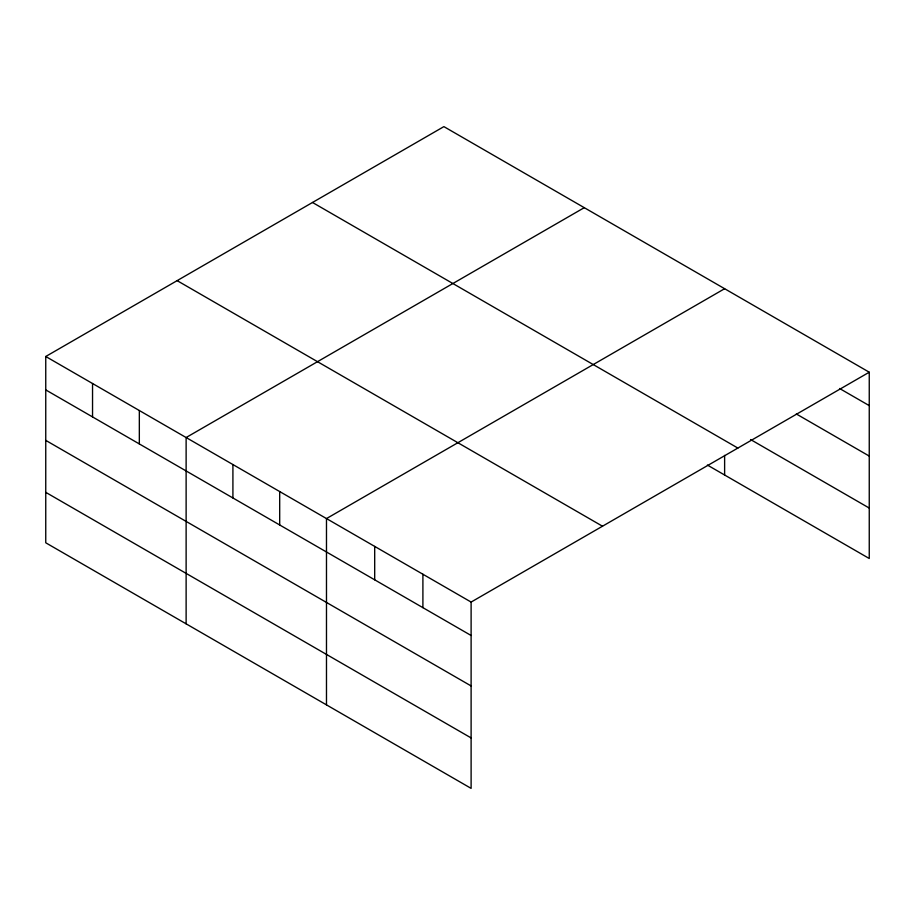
<?xml version="1.0" encoding="UTF-8"?>
<svg xmlns="http://www.w3.org/2000/svg" width="915" height="915" viewBox="0 0 915 915"><rect width="100%" height="100%" fill="white"/><g stroke="black" fill="none" stroke-linecap="round" stroke-linejoin="round"><path stroke-width="1.37" d="M45.75 356.495L471.111 602.07L471.111 788.375L45.75 542.789L45.75 356.495L443.889 126.625L869.25 372.211L869.25 558.505L707.387 465.06M584.262 207.671L186.122 437.53L186.122 623.836M724.623 288.705L326.483 518.576L326.483 704.87M471.111 602.07L869.25 372.211M839.581 388.498L869.25 405.62M796.325 413.969L869.25 456.07M750.586 439.543L869.25 508.054M312.507 202.478L737.867 448.064M177.133 280.642L602.493 526.216M45.75 389.904L471.111 635.49M45.75 440.367L471.111 685.941M45.75 492.339L471.111 737.925M724.623 455.396L724.623 475.011M422.902 574.243L422.902 607.651M374.693 546.404L374.693 579.824M279.693 491.561L279.693 524.981M232.913 464.546L232.913 497.966M139.332 410.515L139.332 443.935M92.541 383.511L92.541 416.92"/></g></svg>
